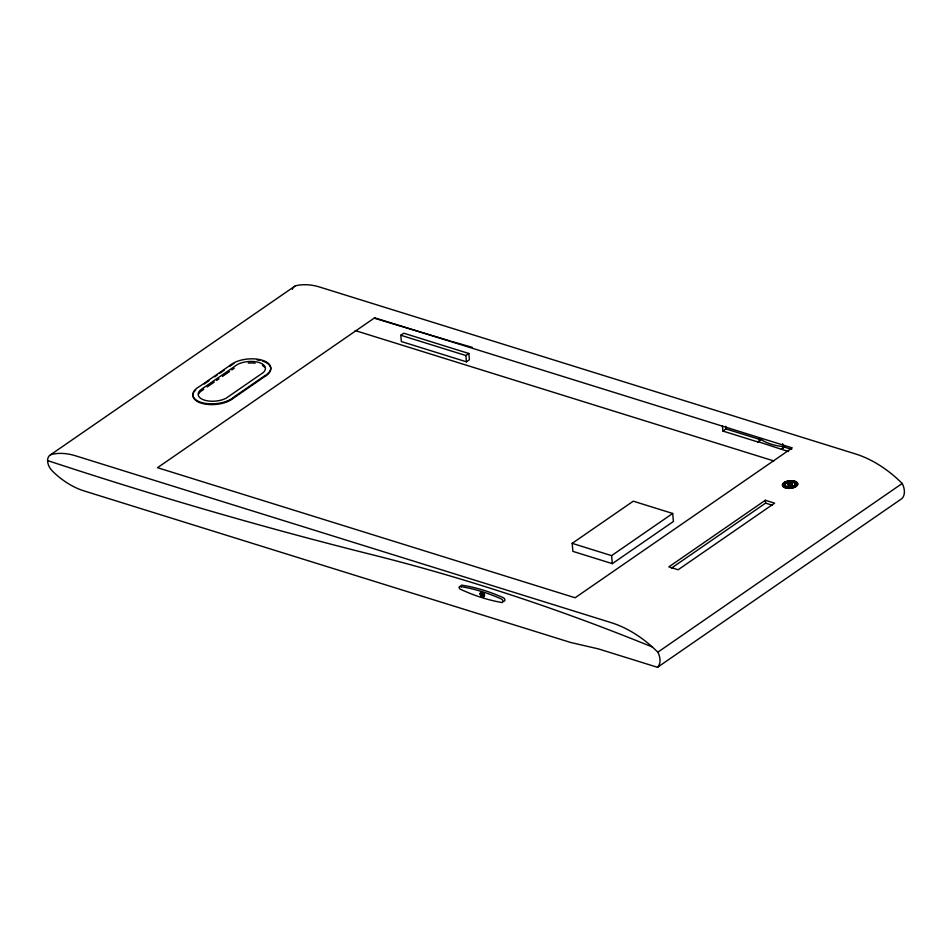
<?xml version="1.0" encoding="UTF-8"?>
<svg xmlns="http://www.w3.org/2000/svg" width="952" height="952" viewBox="0 0 952 952"><rect width="100%" height="100%" fill="white"/><g stroke="black" fill="none" stroke-linecap="round" stroke-linejoin="round"><path stroke-width="1.43" d="M203.716 389.356L200.42 391.677A16.66 8.056 -5.2 0 0 198.73 393.914M50.373 454.913L294.751 286.231M204.18 384.072L208.881 380.824M214.759 376.766L217.104 375.147M219.46 373.529L224.16 370.28M207.227 386.928L214.271 382.061M216.616 380.443L218.972 378.825M222.482 376.397L229.527 371.53M231.871 369.911L234.216 368.293M400.792 335.247L403.755 333.212L468.836 353.478L469.407 359.773L466.456 361.82L401.363 341.542L400.792 335.247L465.885 355.524L468.836 353.478M481.986 593.12L482.497 595.881L482.521 593.013M722.425 425.877L722.901 431.066L725.995 428.935L759.755 439.443M572.176 543.354L633.27 501.18L672.671 513.461L673.409 521.47L612.314 563.643L572.902 551.375L572.176 543.354L611.589 555.635L672.671 513.461M722.901 431.066L758.066 442.025L761.124 439.503A45.589 22.027 -5.2 0 0 782.199 446.536M758.066 442.025L761.124 439.503M781.473 448.939L784.567 446.797L781.509 449.32L758.03 441.633M765.337 500.264L668.851 566.868L678.121 569.76L774.607 503.156L765.337 500.264L765.598 503.132L671.553 568.047M657.856 652.156L652.429 647.039A103.221 68.615 55.4 0 0 611.136 622.632L75.47 455.782A71.471 47.505 55.4 0 0 51.563 454.413A11.186 7.438 55.4 0 0 47.659 459.447L47.6 461.042A11.186 7.438 55.4 0 0 52.241 470.883L54.252 472.87A70.519 46.874 55.4 0 0 83.907 490.863L570.664 642.481L598.403 648.895L657.511 667.304A15.339 10.198 55.4 0 0 657.856 652.156L902.222 483.461L896.808 478.344A103.221 68.615 55.4 0 0 855.515 453.949L319.836 287.099A71.471 47.505 55.4 0 0 295.941 285.719A11.186 7.438 55.4 0 0 292.359 289.313M657.511 667.304L901.889 498.61A15.339 10.198 55.4 0 0 902.222 483.461M451.522 341.399L472.168 347.325M450.141 340.995L374.338 318.206M784.603 447.19L791.636 449.38M781.509 449.32L788.53 451.51M355.239 330.57L773.881 460.97M765.598 503.132L772.215 505.191M47.624 460.578C154.557 495.849 262.74 527.325 371.982 554.671A2445.164 1625.338 55.4 0 1 652.429 647.039M782.639 443.715L783.02 447.868M759.327 437.801L759.577 440.574M725.757 426.341L725.995 428.935M611.589 555.635L612.314 563.643M465.885 355.524L466.456 361.82M482.248 592.929L482.497 595.881M461.173 586.884A1.571 1.047 55.4 0 1 461.91 585.183A196.017 130.293 55.4 0 1 503.37 597.737A1.987 1.321 55.4 0 1 504.857 599.677A1.987 1.321 55.4 0 1 504.036 601.188M262.407 361.01A21.991 10.627 -5.2 0 1 264.24 376.885L233.692 397.972A21.991 10.627 -5.2 0 1 206.679 404.314A21.991 10.627 -5.2 0 1 193.482 392.926M230.027 366.222A21.991 10.627 -5.2 0 1 233.906 363.604M257.04 359.88A21.991 10.627 -5.2 0 1 259.837 360.344M194.041 391.927A21.991 10.627 -5.2 0 1 195.719 389.963M480.427 593.81A2.63 1.749 55.4 0 1 483.211 592.715A2.63 1.749 55.4 0 1 483.949 596.678A2.63 1.749 55.4 0 1 480.546 594.417M248.234 363.093A16.66 8.056 -5.2 0 1 255.136 363.176M262.454 365.461A16.66 8.056 -5.2 0 1 264.62 367.329M203.573 387.821L200.289 390.142A16.66 8.056 -5.2 0 0 204.525 400.161A16.66 8.056 -5.2 0 0 226.124 398.198L263.299 372.529A16.66 8.056 -5.2 0 0 259.063 362.51A16.66 8.056 -5.2 0 0 237.465 364.473L203.573 387.821M229.968 365.461L199.42 386.548A21.991 10.627 -5.2 0 0 201.241 402.422A21.991 10.627 -5.2 0 0 233.621 397.21L264.168 376.123A21.991 10.627 -5.2 0 0 262.335 360.249A21.991 10.627 -5.2 0 0 229.968 365.461M374.636 317.813L157.508 467.694L575.115 597.761L792.242 447.892L374.636 317.813M501.799 602.485L500.99 602.342A196.017 130.293 55.4 0 1 460.28 589.193A1.571 1.047 55.4 0 1 460.03 586.48A196.017 130.293 55.4 0 1 501.478 599.034A1.987 1.321 55.4 0 1 503.001 601.188A1.987 1.321 55.4 0 1 501.799 602.485M787.554 486.984A5.188 2.511 -5.2 0 0 795.289 484.259A5.188 2.511 -5.2 0 0 787.518 482.628A5.188 2.511 -5.2 0 0 787.554 486.984M480.153 593.988A2.63 1.749 55.4 0 0 483.402 596.987A2.63 1.749 55.4 0 0 483.104 593.048A2.63 1.749 55.4 0 0 480.153 593.988M789.065 485.591A2.13 1.035 -5.2 0 0 792.242 484.473A2.13 1.035 -5.2 0 0 789.041 483.806A2.13 1.035 -5.2 0 0 789.065 485.591M789.041 485.401A2.13 1.035 -5.2 0 0 792.231 484.282A2.13 1.035 -5.2 0 0 789.029 483.616A2.13 1.035 -5.2 0 0 789.041 485.401M786.59 487.662A7.08 3.427 -5.2 0 0 797.157 483.925A7.08 3.427 -5.2 0 0 786.542 481.712A7.08 3.427 -5.2 0 0 786.59 487.662M787.53 486.793A5.188 2.511 -5.2 0 0 795.265 484.068A5.188 2.511 -5.2 0 0 787.494 482.438A5.188 2.511 -5.2 0 0 787.53 486.793M786.328 488.114A7.664 3.701 -5.2 0 0 797.752 484.08A7.664 3.701 -5.2 0 0 786.269 481.676A7.664 3.701 -5.2 0 0 786.328 488.114M786.304 487.924A7.664 3.701 -5.2 0 0 797.74 483.89A7.664 3.701 -5.2 0 0 786.257 481.486A7.664 3.701 -5.2 0 0 786.304 487.924M786.614 487.852A7.08 3.427 -5.2 0 0 797.181 484.116A7.08 3.427 -5.2 0 0 786.566 481.902A7.08 3.427 -5.2 0 0 786.614 487.852"/></g></svg>
